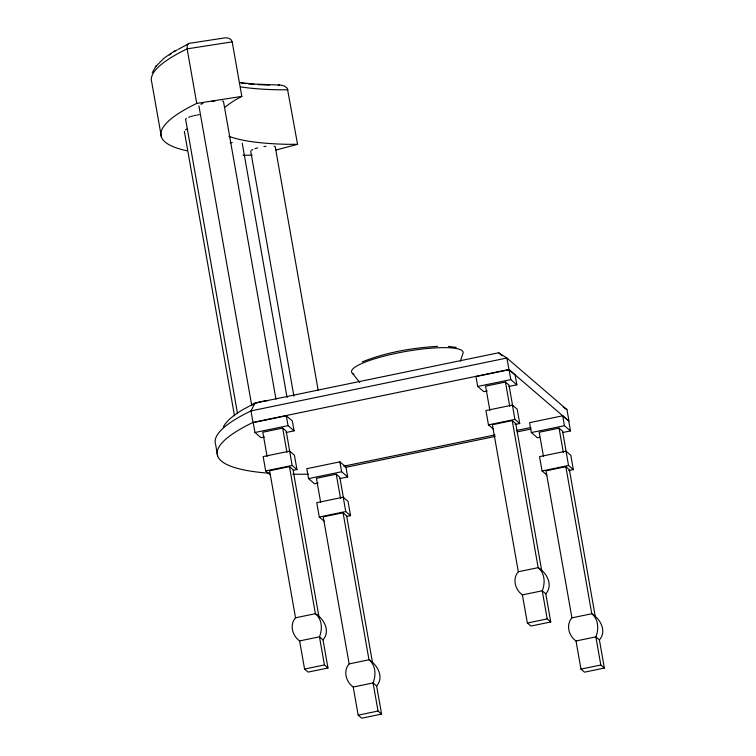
<?xml version="1.0" encoding="UTF-8"?>
<svg xmlns="http://www.w3.org/2000/svg" width="756" height="756" viewBox="0 0 756 756"><rect width="100%" height="100%" fill="white"/><g stroke="black" fill="none" stroke-linecap="round" stroke-linejoin="round"><path stroke-width="1.13" d="M460.347 361.151L462.984 353.421A56.634 10.707 -10 0 0 401.294 352.277A56.634 10.707 -10 0 0 353.874 374.267M269.325 473.237A242.988 45.946 -10 0 1 252.995 422.415L250.964 410.905L506.898 358.013L508.93 369.523L568.994 421.177L566.972 409.667L506.898 358.013L498.677 352.769L255.046 403.118L250.964 410.905A242.988 45.946 -10 0 0 215.611 444.396L217.643 455.906M155.821 66.462L164.26 57.966L175.335 50.472M152.239 72.756L156.19 65.8M323.02 639.878C330.722 631.165 324.012 618.805 315.394 613.692L295.539 617.794C289.264 624.768 292.421 635.919 299.622 640.927L304.573 669.051L308.127 672.103L327.972 668.002L323.02 639.878L319.467 636.826L299.622 640.927M376.62 685.975C384.331 677.263 377.613 664.902 368.994 659.79L349.149 663.9C342.874 670.865 346.021 682.016 353.222 687.024L358.183 715.148L361.727 718.2L381.582 714.099L376.62 685.975L373.077 682.923L353.222 687.024M545.794 593.838C553.505 585.125 546.796 572.764 538.168 567.652L518.323 571.753C512.048 578.727 515.195 589.878 522.396 594.887L527.357 623.01L530.901 626.062L550.755 621.961L545.794 593.838L542.25 590.786L522.396 594.887M599.404 639.935C607.115 631.222 600.396 618.862 591.778 613.749L571.923 617.85C565.658 624.825 568.805 635.976 576.006 640.984L580.967 669.107L584.511 672.16L604.365 668.058L599.404 639.935L595.86 636.883L576.006 640.984M187.082 150.784A242.988 45.946 -10 0 1 196.74 103.411L187.129 48.866L187.318 44.765L188.877 43.394L222.273 38.291C225.742 37.233 231.175 37.658 232.196 41.854L241.816 96.399L235.154 100.076A249.461 47.174 -10 0 0 225.042 107.163M178.218 49.32L188.282 43.952M255.046 403.118L243.243 409.412A234.369 44.32 -10 0 0 223.341 427.017M362.209 361.916C386.118 352.258 411.925 347.949 437.563 346.342M276.063 150L297.571 144.339L287.337 88.282L284.247 85.948L280.75 85.097L253.165 84.011L239.557 82.498M252.995 422.415L508.93 369.523M286.099 432.508L294.084 430.854L292.336 420.96L286.288 415.753L253.203 422.595L254.942 432.498L260.99 437.696L264.42 436.987M508.873 386.467L516.858 384.813L515.12 374.919L509.072 369.712L475.978 376.554L477.726 386.448L483.774 391.655L487.195 390.946M254.942 432.498L288.036 425.656L294.084 430.854M477.726 386.448L510.81 379.616L516.858 384.813M293.489 470.27L296.947 469.561L292.147 465.431L286.212 431.147L282.668 428.104L262.814 432.205L267.085 456.435M512.653 405.877L508.996 385.106L505.443 382.063L485.598 386.165L489.869 410.395M515.12 424.466L519.722 423.521L517.198 409.194L512.407 405.074L485.938 410.546L488.461 424.863L493.252 428.983M296.947 469.561L294.424 455.235L289.624 451.115L263.154 456.586L265.677 470.903L292.147 465.431M488.461 424.863L514.93 419.391L519.722 423.521M318.938 616.745L293.007 469.703L289.463 466.65L269.608 470.761L295.539 617.794M541.721 570.704L515.79 423.662L512.247 420.61L492.392 424.721L518.323 571.753M339.699 478.605L347.684 476.96L345.946 467.057L339.888 461.85L306.804 468.692L308.552 478.595L314.6 483.793L318.021 483.084M562.483 432.564L570.468 430.911L568.72 421.016L562.672 415.809L529.587 422.651L531.336 432.555L537.384 437.752L539.661 437.28M343.848 466.15L495.057 434.908M516.991 430.372L530.844 427.509M345.341 467.397L495.218 436.429M517.123 431.903L530.958 429.039M308.552 478.595L341.636 471.753L347.684 476.96M531.336 432.555L564.42 425.713L570.468 430.911M343.479 498.024L339.822 477.244L336.269 474.201L316.424 478.302L320.695 502.532M568.729 470.563L573.332 469.618L568.531 465.488L562.596 431.203L559.053 428.161L539.198 432.262L543.47 456.492M347.099 516.367L350.548 515.658L348.025 501.332L343.224 497.212L316.755 502.683L319.287 517L324.078 521.13M319.287 517L345.757 511.528L350.548 515.658M573.332 469.618L570.808 455.292L566.008 451.171L539.538 456.643L542.061 470.96L568.531 465.488M372.547 662.842L346.617 515.8L343.073 512.757L323.218 516.858L349.149 663.9M595.322 616.802L569.4 469.76L565.847 466.707L546.002 470.818L571.923 617.85M304.573 669.051L324.428 664.949L327.972 668.002M527.357 623.01L547.212 618.909L550.755 621.961M358.183 715.148L378.038 711.046L381.582 714.099M580.967 669.107L600.812 665.006L604.365 668.058M232.196 41.854L187.129 48.866A242.988 45.946 -10 0 0 151.776 82.366L161.397 136.902M196.74 103.411L241.816 96.399M278.142 85.05L279.455 85.022M287.951 89.803L276.97 89.766A249.461 47.174 -10 0 1 240.758 86.931M297.571 144.339L286.581 144.301A249.461 47.174 -10 0 1 228.945 136.335M448.402 346.409L456.208 347.401M563.182 407.021L566.972 409.667M498.677 352.769L502.23 355.83M542.061 470.96L546.862 475.089M265.677 470.903L270.478 475.033M352.494 373.398L359.761 382.451M562.672 415.809L564.42 425.713M559.053 428.161L563.324 452.39M565.847 466.707L591.778 613.749C598.554 619.183 598.96 629.351 595.86 636.883L600.812 665.006M509.072 369.712L510.81 379.616M512.407 405.074L514.93 419.391M505.443 382.063L509.724 406.293M512.247 420.61L538.168 567.652C544.944 573.086 545.35 583.254 542.25 590.786L547.212 618.909M339.888 461.85L341.636 471.753M343.224 497.212L345.757 511.528M336.269 474.201L340.55 498.431M343.073 512.757L368.994 659.79C375.77 665.223 376.176 675.392 373.077 682.923L378.038 711.046M275.316 147.25L318.115 389.973M250.69 151.077L293.904 396.116M242.232 143.234L287.072 397.561M286.288 415.753L288.036 425.656M282.668 428.104L286.94 452.334M289.463 466.65L315.394 613.692C322.169 619.126 322.566 629.294 319.467 636.826L324.428 664.949M223.559 101.89L275.978 399.196M198.904 105.802L251.729 405.433A12.531 2.372 -10 0 1 267.936 400.529M185.702 119.731L237.516 413.551M184.341 131.317L234.511 415.847M200.907 104.281A12.531 2.372 -10 0 1 203.014 103.449M211.935 101.332A12.531 2.372 -10 0 1 215.101 100.907M222.255 100.898A12.531 2.372 -10 0 1 223.313 101.304M185.645 119.117A12.531 2.372 -10 0 1 186.43 118.371M188.669 117.284A12.531 2.372 -10 0 1 190.228 116.726M191.098 116.452A12.531 2.372 -10 0 1 192.988 115.933M193.99 115.687A12.531 2.372 -10 0 1 196.087 115.233M197.155 115.035A12.531 2.372 -10 0 1 199.31 114.676M185.418 129.909A12.531 2.372 -10 0 1 187.138 129.087M230.117 142.837A12.531 2.372 -10 0 1 232.262 142.515M251.351 150.349A12.531 2.372 -10 0 1 252.806 149.537M254.952 148.705A12.531 2.372 -10 0 1 257.654 147.902M263.929 146.607A12.531 2.372 -10 0 1 266.055 146.314M274.135 146.229A12.531 2.372 -10 0 1 275.137 146.655M308.382 474.163A242.988 45.946 -10 0 1 292.685 474.201M252.126 155.16A242.988 45.946 -10 0 1 243.016 155.235M169.316 54.99A237.271 44.869 -10 0 1 171.121 53.714M174.05 51.795A237.271 44.869 -10 0 1 177.216 49.858M269.429 85.107A255.188 48.252 -10 0 1 257.56 84.568M254.177 84.341A255.188 48.252 -10 0 1 248.327 83.869M245.955 83.642A255.188 48.252 -10 0 1 241.362 83.141"/></g></svg>
